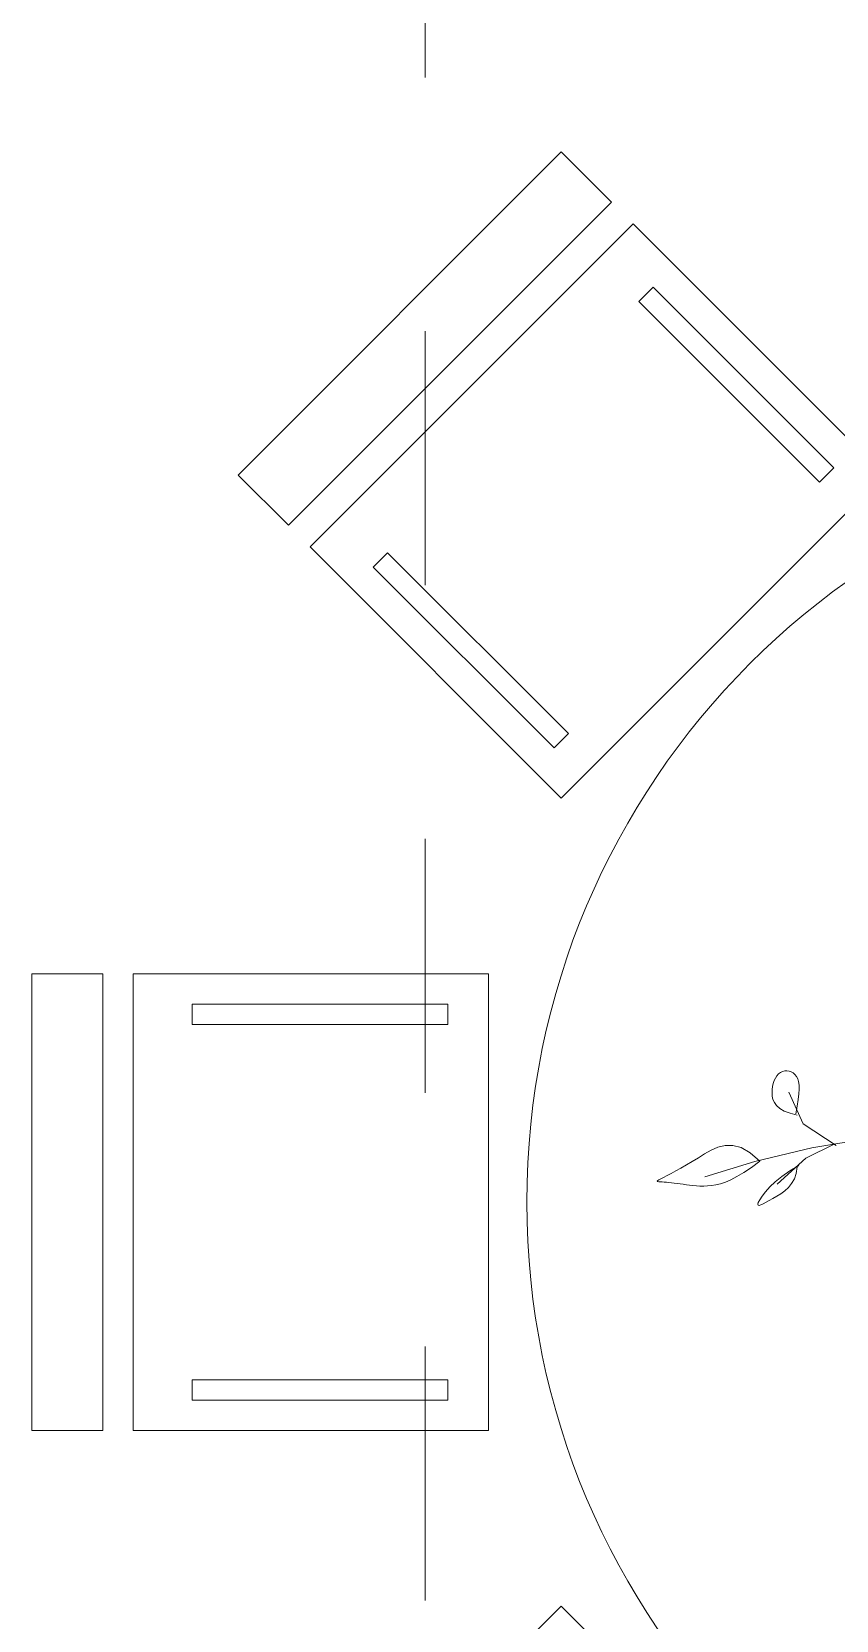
# Model space of a CAD drawing. Header units: centimetres. Extents: x -26724 to 60145, y -23645 to 6771.
# Drawn here: x -15007.4 to -14928.1, y 1948.9 to 2105.4 of the extents above; entities that cross this region are included whole.
import ezdxf

# ---------------------------------------------------------------- set-up
doc = ezdxf.new("R2010")
doc.units = ezdxf.units.CM
for name, pattern in [('AUSGEZOGEN', [0]), ('DALEKOVOD_VN', [5, 2.5, -2.5]), ('PUNKT2_S9', [0.35, 0.15, -0.1, 0, -0.1])]:
    doc.linetypes.add(name, pattern=pattern)
doc.layers.add('3.IZGLED 2', color=7, linetype='Continuous', lineweight=9, true_color=0x4a4a4a)
doc.layers.add('Moebel', color=252, linetype='PUNKT2_S9', lineweight=13)

# ---------------------------------------------------------------- blocks, each defined once
blk = doc.blocks.new('ggggt')
at = {"layer": 'Moebel', "color": 91, "linetype": 'AUSGEZOGEN', "lineweight": 18, "transparency": 33554687}
for p, q in [((1517.38, 2002.33, 13.5), (1517.52, 2002.55, 13.5)), ((1517.52, 2002.55, 13.5), (1517.69, 2002.74, 13.5)), ((1517.69, 2002.74, 13.5), (1517.87, 2002.88, 13.5)), ((1517.87, 2002.88, 13.5), (1518.07, 2002.98, 13.5)), ((1518.07, 2002.98, 13.5), (1518.29, 2003.04, 13.5)), ((1518.29, 2003.04, 13.5), (1518.51, 2003.06, 13.5)), ((1518.51, 2003.06, 13.5), (1518.72, 2003.03, 13.5)), ((1518.72, 2003.03, 13.5), (1518.93, 2002.96, 13.5)), ((1518.93, 2002.96, 13.5), (1519.13, 2002.85, 13.5)), ((1519.13, 2002.85, 13.5), (1519.3, 2002.7, 13.5)), ((1519.3, 2002.7, 13.5), (1519.45, 2002.5, 13.5)), ((1517.04, 2000.89, 13.5), (1517.05, 2001.21, 13.5)), ((1517.05, 2001.21, 13.5), (1517.09, 2001.52, 13.5)), ((1517.09, 2001.52, 13.5), (1517.16, 2001.81, 13.5)), ((1517.16, 2001.81, 13.5), (1517.26, 2002.09, 13.5)), ((1517.26, 2002.09, 13.5), (1517.38, 2002.33, 13.5)), ((1519.45, 2002.5, 13.5), (1519.57, 2002.27, 13.5)), ((1519.57, 2002.27, 13.5), (1519.65, 2001.99, 13.5)), ((1519.65, 2001.99, 13.5), (1519.7, 2001.65, 13.5)), ((1519.71, 2001.25, 13.5), (1519.69, 2000.77, 13.5)), ((1519.7, 2001.65, 13.5), (1519.71, 2001.25, 13.5)), ((1517.06, 2000.57, 13.5), (1517.04, 2000.89, 13.5)), ((1517.13, 2000.24, 13.5), (1517.06, 2000.57, 13.5)), ((1517.27, 1999.93, 13.5), (1517.13, 2000.24, 13.5)), ((1517.49, 1999.62, 13.5), (1517.27, 1999.93, 13.5)), ((1517.81, 1999.34, 13.5), (1517.49, 1999.62, 13.5)), ((1520.09, 1997.83, 13.5), (1518.68, 2000.95, 13.5)), ((1519.52, 1999.57, 13.5), (1519.39, 1998.82, 13.5)), ((1519.62, 2000.22, 13.5), (1519.52, 1999.57, 13.5)), ((1519.69, 2000.77, 13.5), (1519.62, 2000.22, 13.5)), ((1518.24, 1999.09, 13.5), (1517.81, 1999.34, 13.5)), ((1518.81, 1998.87, 13.5), (1518.24, 1999.09, 13.5)), ((1519.53, 1998.68, 13.5), (1518.81, 1998.87, 13.5)), ((1523.35, 1995.71, 13.5), (1520.09, 1997.83, 13.5)), ((1527.26, 1996.52, 13.5), (1520.97, 1995.46, 13.5)), ((1509.78, 1994.48, 13.5), (1510.39, 1994.87, 13.5)), ((1510.39, 1994.87, 13.5), (1511.03, 1995.24, 13.5)), ((1511.03, 1995.24, 13.5), (1511.7, 1995.54, 13.5)), ((1511.7, 1995.54, 13.5), (1512.41, 1995.71, 13.5)), ((1512.41, 1995.71, 13.5), (1513.17, 1995.71, 13.5)), ((1513.17, 1995.71, 13.5), (1514, 1995.49, 13.5)), ((1514, 1995.49, 13.5), (1514.89, 1994.99, 13.5)), ((1514.89, 1994.99, 13.5), (1515.85, 1994.16, 13.5)), ((1520.97, 1995.46, 13.5), (1515.34, 1994.11, 13.5)), ((1523.21, 1995.85, 13.5), (1520.38, 1994.44, 13.5)), ((1507.1, 1992.95, 13.5), (1507.56, 1993.19, 13.5)), ((1507.56, 1993.19, 13.5), (1508.07, 1993.47, 13.5)), ((1508.07, 1993.47, 13.5), (1508.61, 1993.78, 13.5)), ((1508.61, 1993.78, 13.5), (1509.18, 1994.11, 13.5)), ((1509.18, 1994.11, 13.5), (1509.78, 1994.48, 13.5)), ((1515.34, 1994.11, 13.5), (1510.42, 1992.62, 13.5)), ((1515, 1993.53, 13.5), (1514.25, 1993.03, 13.5)), ((1515.85, 1994.16, 13.5), (1515, 1993.53, 13.5)), ((1515.85, 1994.16, 13.5), (1515.85, 1994.16, 13.5)), ((1520.38, 1994.44, 13.5), (1517.55, 1991.89, 13.5)), ((1518.01, 1992.65, 13.5), (1518.78, 1993.19, 13.5)), ((1518.78, 1993.19, 13.5), (1519.67, 1993.73, 13.5)), ((1519.53, 1993.59, 13.5), (1519.43, 1992.95, 13.5)), ((1505.73, 1992.19, 13.5), (1505.78, 1992.24, 13.5)), ((1505.74, 1992.15, 13.5), (1505.73, 1992.19, 13.5)), ((1505.79, 1992.14, 13.5), (1505.74, 1992.15, 13.5)), ((1505.78, 1992.24, 13.5), (1505.9, 1992.32, 13.5)), ((1505.9, 1992.13, 13.5), (1505.79, 1992.14, 13.5)), ((1505.9, 1992.32, 13.5), (1506.09, 1992.42, 13.5)), ((1506.04, 1992.12, 13.5), (1505.9, 1992.13, 13.5)), ((1506.21, 1992.12, 13.5), (1506.04, 1992.12, 13.5)), ((1506.09, 1992.42, 13.5), (1506.36, 1992.56, 13.5)), ((1506.41, 1992.1, 13.5), (1506.21, 1992.12, 13.5)), ((1506.36, 1992.56, 13.5), (1506.7, 1992.74, 13.5)), ((1506.63, 1992.09, 13.5), (1506.41, 1992.1, 13.5)), ((1506.87, 1992.06, 13.5), (1506.63, 1992.09, 13.5)), ((1506.7, 1992.74, 13.5), (1507.1, 1992.95, 13.5)), ((1507.12, 1992.03, 13.5), (1506.87, 1992.06, 13.5)), ((1507.4, 1992, 13.5), (1507.12, 1992.03, 13.5)), ((1507.68, 1991.96, 13.5), (1507.4, 1992, 13.5)), ((1507.98, 1991.92, 13.5), (1507.68, 1991.96, 13.5)), ((1508.29, 1991.88, 13.5), (1507.98, 1991.92, 13.5)), ((1508.6, 1991.83, 13.5), (1508.29, 1991.88, 13.5)), ((1508.92, 1991.79, 13.5), (1508.6, 1991.83, 13.5)), ((1509.25, 1991.75, 13.5), (1508.92, 1991.79, 13.5)), ((1509.59, 1991.72, 13.5), (1509.25, 1991.75, 13.5)), ((1509.94, 1991.7, 13.5), (1509.59, 1991.72, 13.5)), ((1510.31, 1991.7, 13.5), (1509.94, 1991.7, 13.5)), ((1510.69, 1991.72, 13.5), (1510.31, 1991.7, 13.5)), ((1511.09, 1991.76, 13.5), (1510.69, 1991.72, 13.5)), ((1511.51, 1991.83, 13.5), (1511.09, 1991.76, 13.5)), ((1511.95, 1991.93, 13.5), (1511.51, 1991.83, 13.5)), ((1512.44, 1992.1, 13.5), (1511.95, 1991.93, 13.5)), ((1512.98, 1992.32, 13.5), (1512.44, 1992.1, 13.5)), ((1513.58, 1992.63, 13.5), (1512.98, 1992.32, 13.5)), ((1514.25, 1993.03, 13.5), (1513.58, 1992.63, 13.5)), ((1516.38, 1991.14, 13.5), (1516.81, 1991.61, 13.5)), ((1516.81, 1991.61, 13.5), (1517.36, 1992.12, 13.5)), ((1517.36, 1992.12, 13.5), (1518.01, 1992.65, 13.5)), ((1518.97, 1991.95, 13.5), (1518.65, 1991.56, 13.5)), ((1519.24, 1992.41, 13.5), (1518.97, 1991.95, 13.5)), ((1519.43, 1992.95, 13.5), (1519.24, 1992.41, 13.5)), ((1515.63, 1989.91, 13.5), (1515.68, 1990.09, 13.5)), ((1515.68, 1990.09, 13.5), (1515.82, 1990.36, 13.5)), ((1515.82, 1990.36, 13.5), (1516.05, 1990.72, 13.5)), ((1516.05, 1990.72, 13.5), (1516.38, 1991.14, 13.5)), ((1516.45, 1990.1, 13.5), (1516.17, 1989.95, 13.5)), ((1516.77, 1990.28, 13.5), (1516.45, 1990.1, 13.5)), ((1517.13, 1990.48, 13.5), (1516.77, 1990.28, 13.5)), ((1517.51, 1990.7, 13.5), (1517.13, 1990.48, 13.5)), ((1517.9, 1990.95, 13.5), (1517.51, 1990.7, 13.5)), ((1518.29, 1991.23, 13.5), (1517.9, 1990.95, 13.5)), ((1518.65, 1991.56, 13.5), (1518.29, 1991.23, 13.5)), ((1515.66, 1989.82, 13.5), (1515.63, 1989.91, 13.5)), ((1515.77, 1989.8, 13.5), (1515.66, 1989.82, 13.5)), ((1515.94, 1989.85, 13.5), (1515.77, 1989.8, 13.5)), ((1516.17, 1989.95, 13.5), (1515.94, 1989.85, 13.5))]:
    blk.add_line(p, q, dxfattribs=at)

msp = doc.modelspace()

# ---------------------------------------------------------------- linework, layer by layer
at = {"layer": '3.IZGLED 2', "linetype": 'DALEKOVOD_VN', "ltscale": 10}
msp.add_line((-14968.6, 1000.89, 13.5), (-14968.6, 2213.89, 13.5), dxfattribs=at)
at = {"layer": '3.IZGLED 2', "transparency": 33554687}
for p, q in [((-14955.2, 2093.55, 13.5), (-14987.02, 2061.73, 13.5)), ((-14950.25, 2088.6, 13.5), (-14955.2, 2093.55, 13.5)), ((-14982.07, 2056.78, 13.5), (-14950.25, 2088.6, 13.5)), ((-14979.94, 2054.66, 13.5), (-14948.12, 2086.48, 13.5)), ((-14948.12, 2086.48, 13.5), (-14923.38, 2061.73, 13.5)), ((-14947.55, 2078.83, 13.5), (-14946.14, 2080.25, 13.5)), ((-14946.14, 2080.25, 13.5), (-14928.33, 2062.44, 13.5)), ((-14947.55, 2078.83, 13.5), (-14929.74, 2061.02, 13.5)), ((-14928.33, 2062.44, 13.5), (-14929.74, 2061.02, 13.5)), ((-14987.02, 2061.73, 13.5), (-14982.07, 2056.78, 13.5)), ((-14923.38, 2061.73, 13.5), (-14955.2, 2029.91, 13.5)), ((-14955.2, 2029.91, 13.5), (-14979.94, 2054.66, 13.5)), ((-14973.71, 2052.67, 13.5), (-14972.3, 2054.08, 13.5)), ((-14973.71, 2052.67, 13.5), (-14955.9, 2034.86, 13.5)), ((-14972.3, 2054.08, 13.5), (-14954.49, 2036.27, 13.5)), ((-14954.49, 2036.27, 13.5), (-14955.9, 2034.86, 13.5)), ((-15000.36, 2012.62, 13.5), (-15007.36, 2012.62, 13.5)), ((-15007.36, 2012.62, 13.5), (-15007.36, 1967.62, 13.5)), ((-15000.36, 2012.62, 13.5), (-15000.36, 1967.62, 13.5)), ((-14997.36, 2012.62, 13.5), (-14962.36, 2012.62, 13.5)), ((-14997.36, 1967.62, 13.5), (-14997.36, 2012.62, 13.5)), ((-14962.36, 2012.62, 13.5), (-14962.36, 1967.62, 13.5)), ((-14991.54, 2007.62, 13.5), (-14991.54, 2009.62, 13.5)), ((-14991.54, 2009.62, 13.5), (-14966.36, 2009.62, 13.5)), ((-14966.36, 2009.62, 13.5), (-14966.36, 2007.62, 13.5)), ((-14991.54, 2007.62, 13.5), (-14966.36, 2007.62, 13.5)), ((-14991.54, 1970.62, 13.5), (-14991.54, 1972.62, 13.5)), ((-14991.54, 1972.62, 13.5), (-14966.36, 1972.62, 13.5)), ((-14966.36, 1972.62, 13.5), (-14966.36, 1970.62, 13.5)), ((-14991.54, 1970.62, 13.5), (-14966.36, 1970.62, 13.5)), ((-15007.36, 1967.62, 13.5), (-15000.36, 1967.62, 13.5)), ((-14962.36, 1967.62, 13.5), (-14997.36, 1967.62, 13.5)), ((-14979.94, 1925.59, 13.5), (-14955.2, 1950.34, 13.5)), ((-14955.2, 1950.34, 13.5), (-14923.38, 1918.52, 13.5))]:
    msp.add_line(p, q, dxfattribs=at)
msp.add_circle((-14883.59, 1990.12, 13.5), 75, dxfattribs=at)

# ---------------------------------------------------------------- block references
at = {"layer": '3.IZGLED 2'}
msp.add_blockref('ggggt', (-16451.47, 0), dxfattribs=at)

doc.saveas('drawing.dxf')
